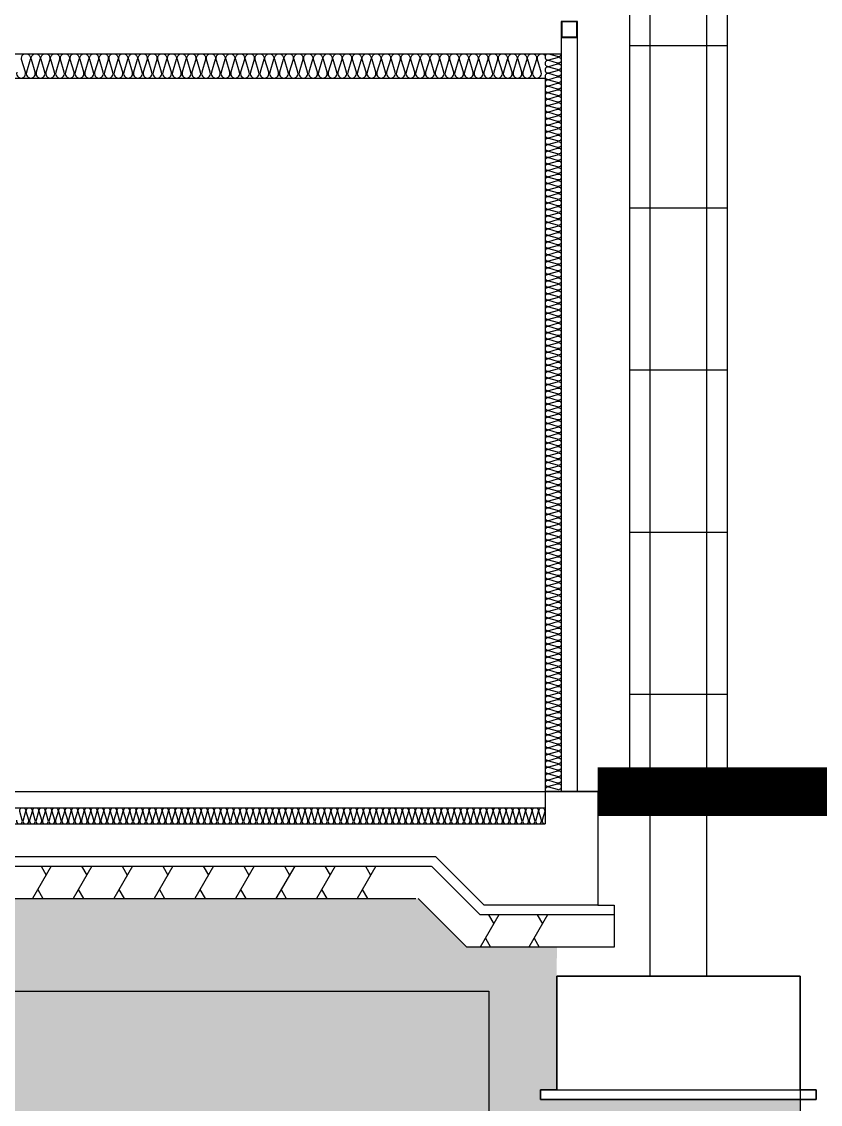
# Model space of a CAD drawing. Header units: millimetres. Extents: x 922366 to 1647943, y -534868 to 518781.
# Drawn here: x 1171590 to 1176513, y 429413 to 436090 of the extents above; entities that cross this region are included whole.
import ezdxf
from ezdxf.xclip import XClip

# ---------------------------------------------------------------- set-up
doc = ezdxf.new("R2010")
doc.units = ezdxf.units.MM
doc.header["$XCLIPFRAME"] = 0
doc.layers.get('Defpoints').update_dxf_attribs({"color": 137})
for name, color, linetype in [('XR-SECTION$0$0-S-col', 4, 'Continuous'), ('XR-SECTION$0$A-SECT-BCONC', 7, 'Continuous'), ('XR-SECTION$0$A_EL_04', 4, 'Continuous'), ('XR-SECTION$0$A_GE_HAT_253', 253, 'Continuous'), ('XR-SECTION$0$COL', 2, 'Continuous'), ('XR-SECTION$0$CON', 2, 'Continuous'), ('XR-SECTION$0$ELE-5', 5, 'Continuous'), ('XR-SECTION$0$ELE-6', 6, 'Continuous'), ('XR-SECTION$0$ELE-7', 7, 'Continuous'), ('XR-SECTION$0$ELE-8', 8, 'Continuous'), ('XR-SECTION$0$Insul', 252, 'Continuous'), ('XR-SECTION$0$S-253', 253, 'Continuous')]:
    doc.layers.add(name, color=color, linetype=linetype)

# ---------------------------------------------------------------- blocks, each defined once
blk = doc.blocks.new('XR-SECTION$0$22동-1')
at = {"layer": 'XR-SECTION$0$COL', "color": 252}
for p, q in [((-200, 0), (-525, 0)), ((-525, 0), (-525, -200)), ((-200, 0), (-200, -400)), ((-7925, -200), (-525, -200)), ((-7250, -400), (-1200, -400)), ((-1200, -400), (-900, -700)), ((-200, -400), (-200, -700)), ((-200, -700), (-900, -700))]:
    blk.add_line(p, q, dxfattribs=at)
at = {"layer": 'XR-SECTION$0$ELE-5', "color": 252}
for p, q in [((-7925, 0), (-525, 0)), ((-7225.1, -460), (-1228.1, -460)), ((-3568.5, -460), (-3684, -660)), ((-3632, -460), (-3600.2, -515)), ((-3318.5, -460), (-3434, -660)), ((-3382, -460), (-3350.2, -515)), ((-3068.5, -460), (-3184, -660)), ((-3132, -460), (-3100.2, -515)), ((-2818.5, -460), (-2934, -660)), ((-2882, -460), (-2850.2, -515)), ((-2568.5, -460), (-2684, -660)), ((-2632, -460), (-2600.2, -515)), ((-2318.5, -460), (-2434, -660)), ((-2382, -460), (-2350.2, -515)), ((-2068.5, -460), (-2184, -660)), ((-2132, -460), (-2100.2, -515)), ((-1818.5, -460), (-1934, -660)), ((-1882, -460), (-1850.2, -515)), ((-1568.5, -460), (-1684, -660)), ((-1632, -460), (-1600.2, -515)), ((-1224.9, -460), (-924.9, -760)), ((-7142.3, -660), (-1321.8, -660)), ((-3652.2, -605), (-3620.4, -660)), ((-3402.2, -605), (-3370.4, -660)), ((-3152.2, -605), (-3120.4, -660)), ((-2902.2, -605), (-2870.4, -660)), ((-2652.2, -605), (-2620.4, -660)), ((-2402.2, -605), (-2370.4, -660)), ((-2152.2, -605), (-2120.4, -660)), ((-1902.2, -605), (-1870.4, -660)), ((-1652.2, -605), (-1620.4, -660)), ((-1307.7, -660), (-1007.7, -960)), ((-200, -700), (-100, -700)), ((-100, -700), (-100, -960)), ((-100, -760), (-924.9, -760)), ((-809.3, -760), (-924.8, -960)), ((-872.8, -760), (-841.1, -815)), ((-509.3, -760), (-624.8, -960)), ((-572.8, -760), (-541.1, -815)), ((-893, -905), (-861.3, -960)), ((-593, -905), (-561.3, -960)), ((-100, -960), (-1007.7, -960))]:
    blk.add_line(p, q, dxfattribs=at)
at = {"layer": 'XR-SECTION$0$ELE-5', "color": 252, "flags": 128}
blk.add_lwpolyline([(-421, 4654), (-329, 4654), (-329, 4746), (-421, 4746)], close=True, dxfattribs=at)
at = {"layer": 'XR-SECTION$0$ELE-6', "color": 252}
for p, q in [((-425, 4650), (-425, 0)), ((-325, 0), (-325, 4650)), ((-8025, 4550), (-425, 4550)), ((-7925, 4400), (-525, 4400)), ((-525, 4400), (-525, 0)), ((-7925, -100), (-525, -100))]:
    blk.add_line(p, q, dxfattribs=at)
at = {"layer": 'XR-SECTION$0$ELE-6', "color": 252, "flags": 128}
blk.add_lwpolyline([(-425, 4650), (-325, 4650), (-325, 4750), (-425, 4750)], close=True, dxfattribs=at)
at = {"layer": 'XR-SECTION$0$Insul', "color": 252}
for points in [[(-3781.6, 4435.6, 1.337394), (-3728.4, 4435.6), (-3751.6, 4514.4, -1.337394), (-3698.4, 4514.4), (-3721.6, 4435.6, 1.337394), (-3668.4, 4435.6), (-3691.6, 4514.4, -1.337394), (-3638.4, 4514.4), (-3661.6, 4435.6, 1.337394), (-3608.4, 4435.6), (-3631.6, 4514.4, -1.337394), (-3578.4, 4514.4), (-3601.6, 4435.6, 1.337394), (-3548.4, 4435.6), (-3571.6, 4514.4, -1.337394), (-3518.4, 4514.4), (-3541.6, 4435.6, 1.337394), (-3488.4, 4435.6), (-3511.6, 4514.4, -1.337394), (-3458.4, 4514.4), (-3481.6, 4435.6, 1.337394), (-3428.4, 4435.6), (-3451.6, 4514.4, -1.337394), (-3398.4, 4514.4), (-3421.6, 4435.6, 1.337394), (-3368.4, 4435.6), (-3391.6, 4514.4, -1.337394), (-3338.4, 4514.4), (-3361.6, 4435.6, 1.337394), (-3308.4, 4435.6), (-3331.6, 4514.4, -1.337394), (-3278.4, 4514.4), (-3301.6, 4435.6, 1.337394), (-3248.4, 4435.6), (-3271.6, 4514.4, -1.337394), (-3218.4, 4514.4), (-3241.6, 4435.6, 1.337394), (-3188.4, 4435.6), (-3211.6, 4514.4, -1.337394), (-3158.4, 4514.4), (-3181.6, 4435.6, 1.337394), (-3128.4, 4435.6), (-3151.6, 4514.4, -1.337394), (-3098.4, 4514.4), (-3121.6, 4435.6, 1.337394), (-3068.4, 4435.6), (-3091.6, 4514.4, -1.337394), (-3038.4, 4514.4), (-3061.6, 4435.6, 1.337394), (-3008.4, 4435.6), (-3031.6, 4514.4, -1.337394), (-2978.4, 4514.4), (-3001.6, 4435.6, 1.337394), (-2948.4, 4435.6), (-2971.6, 4514.4, -1.337394), (-2918.4, 4514.4), (-2941.6, 4435.6, 1.337394), (-2888.4, 4435.6), (-2911.6, 4514.4, -1.337394), (-2858.4, 4514.4), (-2881.6, 4435.6, 1.337394), (-2828.4, 4435.6), (-2851.6, 4514.4, -1.337394), (-2798.4, 4514.4), (-2821.6, 4435.6, 1.337394), (-2768.4, 4435.6), (-2791.6, 4514.4, -1.337394), (-2738.4, 4514.4), (-2761.6, 4435.6, 1.337394), (-2708.4, 4435.6), (-2731.6, 4514.4, -1.337394), (-2678.4, 4514.4), (-2701.6, 4435.6, 1.337394), (-2648.4, 4435.6), (-2671.6, 4514.4, -1.337394), (-2618.4, 4514.4), (-2641.6, 4435.6, 1.337394), (-2588.4, 4435.6), (-2611.6, 4514.4, -1.337394), (-2558.4, 4514.4), (-2581.6, 4435.6, 1.337394), (-2528.4, 4435.6), (-2551.6, 4514.4, -1.337394), (-2498.4, 4514.4), (-2521.6, 4435.6, 1.337394), (-2468.4, 4435.6), (-2491.6, 4514.4, -1.337394), (-2438.4, 4514.4), (-2461.6, 4435.6, 1.337394), (-2408.4, 4435.6), (-2431.6, 4514.4, -1.337394), (-2378.4, 4514.4), (-2401.6, 4435.6, 1.337394), (-2348.4, 4435.6), (-2371.6, 4514.4, -1.337394), (-2318.4, 4514.4), (-2341.6, 4435.6, 1.337394), (-2288.4, 4435.6), (-2311.6, 4514.4, -1.337394), (-2258.4, 4514.4), (-2281.6, 4435.6, 1.337394), (-2228.4, 4435.6), (-2251.6, 4514.4, -1.337394), (-2198.4, 4514.4), (-2221.6, 4435.6, 1.337394), (-2168.4, 4435.6), (-2191.6, 4514.4, -1.337394), (-2138.4, 4514.4), (-2161.6, 4435.6, 1.337394), (-2108.4, 4435.6), (-2131.6, 4514.4, -1.337394), (-2078.4, 4514.4), (-2101.6, 4435.6, 1.337394), (-2048.4, 4435.6), (-2071.6, 4514.4, -1.337394), (-2018.4, 4514.4), (-2041.6, 4435.6, 1.337394), (-1988.4, 4435.6), (-2011.6, 4514.4, -1.337394), (-1958.4, 4514.4), (-1981.6, 4435.6, 1.337394), (-1928.4, 4435.6), (-1951.6, 4514.4, -1.337394), (-1898.4, 4514.4), (-1921.6, 4435.6, 1.337394), (-1868.4, 4435.6), (-1891.6, 4514.4, -1.337394), (-1838.4, 4514.4), (-1861.6, 4435.6, 1.337394), (-1808.4, 4435.6), (-1831.6, 4514.4, -1.337394), (-1778.4, 4514.4), (-1801.6, 4435.6, 1.337394), (-1748.4, 4435.6), (-1771.6, 4514.4, -1.337394), (-1718.4, 4514.4), (-1741.6, 4435.6, 1.337394), (-1688.4, 4435.6), (-1711.6, 4514.4, -1.337394), (-1658.4, 4514.4), (-1681.6, 4435.6, 1.337394), (-1628.4, 4435.6), (-1651.6, 4514.4, -1.337394), (-1598.4, 4514.4), (-1621.6, 4435.6, 1.337394), (-1568.4, 4435.6), (-1591.6, 4514.4, -1.337394), (-1538.4, 4514.4), (-1561.6, 4435.6, 1.337394), (-1508.4, 4435.6), (-1531.6, 4514.4, -1.337394), (-1478.4, 4514.4), (-1501.6, 4435.6, 1.337394), (-1448.4, 4435.6), (-1471.6, 4514.4, -1.337394), (-1418.4, 4514.4), (-1441.6, 4435.6, 1.337394), (-1388.4, 4435.6), (-1411.6, 4514.4, -1.337394), (-1358.4, 4514.4), (-1381.6, 4435.6, 1.337394), (-1328.4, 4435.6), (-1351.6, 4514.4, -1.337394), (-1298.4, 4514.4), (-1321.6, 4435.6, 1.337394), (-1268.4, 4435.6), (-1291.6, 4514.4, -1.337394), (-1238.4, 4514.4), (-1261.6, 4435.6, 1.337394), (-1208.4, 4435.6), (-1231.6, 4514.4, -1.337394), (-1178.4, 4514.4), (-1201.6, 4435.6, 1.337394), (-1148.4, 4435.6), (-1171.6, 4514.4, -1.337394), (-1118.4, 4514.4), (-1141.6, 4435.6, 1.337394), (-1088.4, 4435.6), (-1111.6, 4514.4, -1.337394), (-1058.4, 4514.4), (-1081.6, 4435.6, 1.337394), (-1028.4, 4435.6), (-1051.6, 4514.4, -1.337394), (-998.4, 4514.4), (-1021.6, 4435.6, 1.337394), (-968.4, 4435.6), (-991.6, 4514.4, -1.337394), (-938.4, 4514.4), (-961.6, 4435.6, 1.337394), (-908.4, 4435.6), (-931.6, 4514.4, -1.337394), (-878.4, 4514.4), (-901.6, 4435.6, 1.337394), (-848.4, 4435.6), (-871.6, 4514.4, -1.337394), (-818.4, 4514.4), (-841.6, 4435.6, 1.337394), (-788.4, 4435.6), (-811.6, 4514.4, -1.337394), (-758.4, 4514.4), (-781.6, 4435.6, 1.337394), (-728.4, 4435.6), (-751.6, 4514.4, -1.337394), (-698.4, 4514.4), (-721.6, 4435.6, 1.337394), (-668.4, 4435.6), (-691.6, 4514.4, -1.337394), (-638.4, 4514.4), (-661.6, 4435.6, 1.337394), (-608.4, 4435.6), (-631.6, 4514.4, -1.337394), (-578.4, 4514.4), (-601.6, 4435.6, 1.337394), (-548.4, 4435.6), (-571.6, 4514.4, -0.785097), (-525, 4541.5, -0.785097)], [(-425, 4550, -0.500912), (-448.7, 4532.3), (-501.3, 4547.7, 1.337394), (-501.3, 4512.3), (-448.7, 4527.7, -1.337394), (-448.7, 4492.3), (-501.3, 4507.7, 1.337394), (-501.3, 4472.3), (-448.7, 4487.7, -1.337394), (-448.7, 4452.3), (-501.3, 4467.7, 1.337394), (-501.3, 4432.3), (-448.7, 4447.7, -1.337394), (-448.7, 4412.3), (-501.3, 4427.7, 1.337394), (-501.3, 4392.3), (-448.7, 4407.7, -1.337394), (-448.7, 4372.3), (-501.3, 4387.7, 1.337394), (-501.3, 4352.3), (-448.7, 4367.7, -1.337394), (-448.7, 4332.3), (-501.3, 4347.7, 1.337394), (-501.3, 4312.3), (-448.7, 4327.7, -1.337394), (-448.7, 4292.3), (-501.3, 4307.7, 1.337394), (-501.3, 4272.3), (-448.7, 4287.7, -1.337394), (-448.7, 4252.3), (-501.3, 4267.7, 1.337394), (-501.3, 4232.3), (-448.7, 4247.7, -1.337394), (-448.7, 4212.3), (-501.3, 4227.7, 1.337394), (-501.3, 4192.3), (-448.7, 4207.7, -1.337394), (-448.7, 4172.3), (-501.3, 4187.7, 1.337394), (-501.3, 4152.3), (-448.7, 4167.7, -1.337394), (-448.7, 4132.3), (-501.3, 4147.7, 1.337394), (-501.3, 4112.3), (-448.7, 4127.7, -1.337394), (-448.7, 4092.3), (-501.3, 4107.7, 1.337394), (-501.3, 4072.3), (-448.7, 4087.7, -1.337394), (-448.7, 4052.3), (-501.3, 4067.7, 1.337394), (-501.3, 4032.3), (-448.7, 4047.7, -1.337394), (-448.7, 4012.3), (-501.3, 4027.7, 1.337394), (-501.3, 3992.3), (-448.7, 4007.7, -1.337394), (-448.7, 3972.3), (-501.3, 3987.7, 1.337394), (-501.3, 3952.3), (-448.7, 3967.7, -1.337394), (-448.7, 3932.3), (-501.3, 3947.7, 1.337394), (-501.3, 3912.3), (-448.7, 3927.7, -1.337394), (-448.7, 3892.3), (-501.3, 3907.7, 1.337394), (-501.3, 3872.3), (-448.7, 3887.7, -1.337394), (-448.7, 3852.3), (-501.3, 3867.7, 1.337394), (-501.3, 3832.3), (-448.7, 3847.7, -1.337394), (-448.7, 3812.3), (-501.3, 3827.7, 1.337394), (-501.3, 3792.3), (-448.7, 3807.7, -1.337394), (-448.7, 3772.3), (-501.3, 3787.7, 1.337394), (-501.3, 3752.3), (-448.7, 3767.7, -1.337394), (-448.7, 3732.3), (-501.3, 3747.7, 1.337394), (-501.3, 3712.3), (-448.7, 3727.7, -1.337394), (-448.7, 3692.3), (-501.3, 3707.7, 1.337394), (-501.3, 3672.3), (-448.7, 3687.7, -1.337394), (-448.7, 3652.3), (-501.3, 3667.7, 1.337394), (-501.3, 3632.3), (-448.7, 3647.7, -1.337394), (-448.7, 3612.3), (-501.3, 3627.7, 1.337394), (-501.3, 3592.3), (-448.7, 3607.7, -1.337394), (-448.7, 3572.3), (-501.3, 3587.7, 1.337394), (-501.3, 3552.3), (-448.7, 3567.7, -1.337394), (-448.7, 3532.3), (-501.3, 3547.7, 1.337394), (-501.3, 3512.3), (-448.7, 3527.7, -1.337394), (-448.7, 3492.3), (-501.3, 3507.7, 1.337394), (-501.3, 3472.3), (-448.7, 3487.7, -1.337394), (-448.7, 3452.3), (-501.3, 3467.7, 1.337394), (-501.3, 3432.3), (-448.7, 3447.7, -1.337394), (-448.7, 3412.3), (-501.3, 3427.7, 1.337394), (-501.3, 3392.3), (-448.7, 3407.7, -1.337394), (-448.7, 3372.3), (-501.3, 3387.7, 1.337394), (-501.3, 3352.3), (-448.7, 3367.7, -1.337394), (-448.7, 3332.3), (-501.3, 3347.7, 1.337394), (-501.3, 3312.3), (-448.7, 3327.7, -1.337394), (-448.7, 3292.3), (-501.3, 3307.7, 1.337394), (-501.3, 3272.3), (-448.7, 3287.7, -1.337394), (-448.7, 3252.3), (-501.3, 3267.7, 1.337394), (-501.3, 3232.3), (-448.7, 3247.7, -1.337394), (-448.7, 3212.3), (-501.3, 3227.7, 1.337394), (-501.3, 3192.3), (-448.7, 3207.7, -1.337394), (-448.7, 3172.3), (-501.3, 3187.7, 1.337394), (-501.3, 3152.3), (-448.7, 3167.7, -1.337394), (-448.7, 3132.3), (-501.3, 3147.7, 1.337394), (-501.3, 3112.3), (-448.7, 3127.7, -1.337394), (-448.7, 3092.3), (-501.3, 3107.7, 1.337394), (-501.3, 3072.3), (-448.7, 3087.7, -1.337394), (-448.7, 3052.3), (-501.3, 3067.7, 1.337394), (-501.3, 3032.3), (-448.7, 3047.7, -1.337394), (-448.7, 3012.3), (-501.3, 3027.7, 1.337394), (-501.3, 2992.3), (-448.7, 3007.7, -1.337394), (-448.7, 2972.3), (-501.3, 2987.7, 1.337394), (-501.3, 2952.3), (-448.7, 2967.7, -1.337394), (-448.7, 2932.3), (-501.3, 2947.7, 1.337394), (-501.3, 2912.3), (-448.7, 2927.7, -1.337394), (-448.7, 2892.3), (-501.3, 2907.7, 1.337394), (-501.3, 2872.3), (-448.7, 2887.7, -1.337394), (-448.7, 2852.3), (-501.3, 2867.7, 1.337394), (-501.3, 2832.3), (-448.7, 2847.7, -1.337394), (-448.7, 2812.3), (-501.3, 2827.7, 1.337394), (-501.3, 2792.3), (-448.7, 2807.7, -1.337394), (-448.7, 2772.3), (-501.3, 2787.7, 1.337394), (-501.3, 2752.3), (-448.7, 2767.7, -1.337394), (-448.7, 2732.3), (-501.3, 2747.7, 1.337394), (-501.3, 2712.3), (-448.7, 2727.7, -1.337394), (-448.7, 2692.3), (-501.3, 2707.7, 1.337394), (-501.3, 2672.3), (-448.7, 2687.7, -1.337394), (-448.7, 2652.3), (-501.3, 2667.7, 1.337394), (-501.3, 2632.3), (-448.7, 2647.7, -1.337394), (-448.7, 2612.3), (-501.3, 2627.7, 1.337394), (-501.3, 2592.3), (-448.7, 2607.7, -1.337394), (-448.7, 2572.3), (-501.3, 2587.7, 1.337394), (-501.3, 2552.3), (-448.7, 2567.7, -1.337394), (-448.7, 2532.3), (-501.3, 2547.7, 1.337394), (-501.3, 2512.3), (-448.7, 2527.7, -1.337394), (-448.7, 2492.3), (-501.3, 2507.7, 1.337394), (-501.3, 2472.3), (-448.7, 2487.7, -1.337394), (-448.7, 2452.3), (-501.3, 2467.7, 1.337394), (-501.3, 2432.3), (-448.7, 2447.7, -1.337394), (-448.7, 2412.3), (-501.3, 2427.7, 1.337394), (-501.3, 2392.3), (-448.7, 2407.7, -1.337394), (-448.7, 2372.3), (-501.3, 2387.7, 1.337394), (-501.3, 2352.3), (-448.7, 2367.7, -1.337394), (-448.7, 2332.3), (-501.3, 2347.7, 1.337394), (-501.3, 2312.3), (-448.7, 2327.7, -1.337394), (-448.7, 2292.3), (-501.3, 2307.7, 1.337394), (-501.3, 2272.3), (-448.7, 2287.7, -1.337394), (-448.7, 2252.3), (-501.3, 2267.7, 1.337394), (-501.3, 2232.3), (-448.7, 2247.7, -1.337394), (-448.7, 2212.3), (-501.3, 2227.7, 1.337394), (-501.3, 2192.3), (-448.7, 2207.7, -1.337394), (-448.7, 2172.3), (-501.3, 2187.7, 1.337394), (-501.3, 2152.3), (-448.7, 2167.7, -1.337394), (-448.7, 2132.3), (-501.3, 2147.7, 1.337394), (-501.3, 2112.3), (-448.7, 2127.7, -1.337394), (-448.7, 2092.3), (-501.3, 2107.7, 1.337394), (-501.3, 2072.3), (-448.7, 2087.7, -1.337394), (-448.7, 2052.3), (-501.3, 2067.7, 1.337394), (-501.3, 2032.3), (-448.7, 2047.7, -1.337394), (-448.7, 2012.3), (-501.3, 2027.7, 1.337394), (-501.3, 1992.3), (-448.7, 2007.7, -1.337394), (-448.7, 1972.3), (-501.3, 1987.7, 1.337394), (-501.3, 1952.3), (-448.7, 1967.7, -1.337394), (-448.7, 1932.3), (-501.3, 1947.7, 1.337394), (-501.3, 1912.3), (-448.7, 1927.7, -1.337394), (-448.7, 1892.3), (-501.3, 1907.7, 1.337394), (-501.3, 1872.3), (-448.7, 1887.7, -1.337394), (-448.7, 1852.3), (-501.3, 1867.7, 1.337394), (-501.3, 1832.3), (-448.7, 1847.7, -1.337394), (-448.7, 1812.3), (-501.3, 1827.7, 1.337394), (-501.3, 1792.3), (-448.7, 1807.7, -1.337394), (-448.7, 1772.3), (-501.3, 1787.7, 1.337394), (-501.3, 1752.3), (-448.7, 1767.7, -1.337394), (-448.7, 1732.3), (-501.3, 1747.7, 1.337394), (-501.3, 1712.3), (-448.7, 1727.7, -1.337394), (-448.7, 1692.3), (-501.3, 1707.7, 1.337394), (-501.3, 1672.3), (-448.7, 1687.7, -1.337394), (-448.7, 1652.3), (-501.3, 1667.7, 1.337394), (-501.3, 1632.3), (-448.7, 1647.7, -1.337394), (-448.7, 1612.3), (-501.3, 1627.7, 1.337394), (-501.3, 1592.3), (-448.7, 1607.7, -1.337394), (-448.7, 1572.3), (-501.3, 1587.7, 1.337394), (-501.3, 1552.3), (-448.7, 1567.7, -1.337394), (-448.7, 1532.3), (-501.3, 1547.7, 1.337394), (-501.3, 1512.3), (-448.7, 1527.7, -1.337394), (-448.7, 1492.3), (-501.3, 1507.7, 1.337394), (-501.3, 1472.3), (-448.7, 1487.7, -1.337394), (-448.7, 1452.3), (-501.3, 1467.7, 1.337394), (-501.3, 1432.3), (-448.7, 1447.7, -1.337394), (-448.7, 1412.3), (-501.3, 1427.7, 1.337394), (-501.3, 1392.3), (-448.7, 1407.7, -1.337394), (-448.7, 1372.3), (-501.3, 1387.7, 1.337394), (-501.3, 1352.3), (-448.7, 1367.7, -1.337394), (-448.7, 1332.3), (-501.3, 1347.7, 1.337394), (-501.3, 1312.3), (-448.7, 1327.7, -1.337394), (-448.7, 1292.3), (-501.3, 1307.7, 1.337394), (-501.3, 1272.3), (-448.7, 1287.7, -1.337394), (-448.7, 1252.3), (-501.3, 1267.7, 1.337394), (-501.3, 1232.3), (-448.7, 1247.7, -1.337394), (-448.7, 1212.3), (-501.3, 1227.7, 1.337394), (-501.3, 1192.3), (-448.7, 1207.7, -1.337394), (-448.7, 1172.3), (-501.3, 1187.7, 1.337394), (-501.3, 1152.3), (-448.7, 1167.7, -1.337394), (-448.7, 1132.3), (-501.3, 1147.7, 1.337394), (-501.3, 1112.3), (-448.7, 1127.7, -1.337394), (-448.7, 1092.3), (-501.3, 1107.7, 1.337394), (-501.3, 1072.3), (-448.7, 1087.7, -1.337394), (-448.7, 1052.3), (-501.3, 1067.7, 1.337394), (-501.3, 1032.3), (-448.7, 1047.7, -1.337394), (-448.7, 1012.3), (-501.3, 1027.7, 1.337394), (-501.3, 992.3), (-448.7, 1007.7, -1.337394), (-448.7, 972.3), (-501.3, 987.7, 1.337394), (-501.3, 952.3), (-448.7, 967.7, -1.337394), (-448.7, 932.3), (-501.3, 947.7, 1.337394), (-501.3, 912.3), (-448.7, 927.7, -1.337394), (-448.7, 892.3), (-501.3, 907.7, 1.337394), (-501.3, 872.3), (-448.7, 887.7, -1.337394), (-448.7, 852.3), (-501.3, 867.7, 1.337394), (-501.3, 832.3), (-448.7, 847.7, -1.337394), (-448.7, 812.3), (-501.3, 827.7, 1.337394), (-501.3, 792.3), (-448.7, 807.7, -1.337394), (-448.7, 772.3), (-501.3, 787.7, 1.337394), (-501.3, 752.3), (-448.7, 767.7, -1.337394), (-448.7, 732.3), (-501.3, 747.7, 1.337394), (-501.3, 712.3), (-448.7, 727.7, -1.337394), (-448.7, 692.3), (-501.3, 707.7, 1.337394), (-501.3, 672.3), (-448.7, 687.7, -1.337394), (-448.7, 652.3), (-501.3, 667.7, 1.337394), (-501.3, 632.3), (-448.7, 647.7, -1.337394), (-448.7, 612.3), (-501.3, 627.7, 1.337394), (-501.3, 592.3), (-448.7, 607.7, -1.337394), (-448.7, 572.3), (-501.3, 587.7, 1.337394), (-501.3, 552.3), (-448.7, 567.7, -1.337394), (-448.7, 532.3), (-501.3, 547.7, 1.337394), (-501.3, 512.3), (-448.7, 527.7, -1.337394), (-448.7, 492.3), (-501.3, 507.7, 1.337394), (-501.3, 472.3), (-448.7, 487.7, -1.337394), (-448.7, 452.3), (-501.3, 467.7, 1.337394), (-501.3, 432.3), (-448.7, 447.7, -1.337394), (-448.7, 412.3), (-501.3, 427.7, 1.337394), (-501.3, 392.3), (-448.7, 407.7, -1.337394), (-448.7, 372.3), (-501.3, 387.7, 1.337394), (-501.3, 352.3), (-448.7, 367.7, -1.337394), (-448.7, 332.3), (-501.3, 347.7, 1.337394), (-501.3, 312.3), (-448.7, 327.7, -1.337394), (-448.7, 292.3), (-501.3, 307.7, 1.337394), (-501.3, 272.3), (-448.7, 287.7, -1.337394), (-448.7, 252.3), (-501.3, 267.7, 1.337394), (-501.3, 232.3), (-448.7, 247.7, -1.337394), (-448.7, 212.3), (-501.3, 227.7, 1.337394), (-501.3, 192.3), (-448.7, 207.7, -1.337394), (-448.7, 172.3), (-501.3, 187.7, 1.337394), (-501.3, 152.3), (-448.7, 167.7, -1.337394), (-448.7, 132.3), (-501.3, 147.7, 1.337394), (-501.3, 112.3), (-448.7, 127.7, -1.337394), (-448.7, 92.3), (-501.3, 107.7, 1.337394), (-501.3, 72.3), (-448.7, 87.7, -1.337394), (-448.7, 52.3), (-501.3, 67.7, 1.337394), (-501.3, 32.3), (-448.7, 47.7, -1.337394), (-448.7, 12.3), (-501.3, 27.7, 0.694681), (-522.1, 0, 0.694681)], [(-3782.7, -176.3, 1.337394), (-3747.3, -176.3), (-3762.7, -123.7, -1.337394), (-3727.3, -123.7), (-3742.7, -176.3, 1.337394), (-3707.3, -176.3), (-3722.7, -123.7, -1.337394), (-3687.3, -123.7), (-3702.7, -176.3, 1.337394), (-3667.3, -176.3), (-3682.7, -123.7, -1.337394), (-3647.3, -123.7), (-3662.7, -176.3, 1.337394), (-3627.3, -176.3), (-3642.7, -123.7, -1.337394), (-3607.3, -123.7), (-3622.7, -176.3, 1.337394), (-3587.3, -176.3), (-3602.7, -123.7, -1.337394), (-3567.3, -123.7), (-3582.7, -176.3, 1.337394), (-3547.3, -176.3), (-3562.7, -123.7, -1.337394), (-3527.3, -123.7), (-3542.7, -176.3, 1.337394), (-3507.3, -176.3), (-3522.7, -123.7, -1.337394), (-3487.3, -123.7), (-3502.7, -176.3, 1.337394), (-3467.3, -176.3), (-3482.7, -123.7, -1.337394), (-3447.3, -123.7), (-3462.7, -176.3, 1.337394), (-3427.3, -176.3), (-3442.7, -123.7, -1.337394), (-3407.3, -123.7), (-3422.7, -176.3, 1.337394), (-3387.3, -176.3), (-3402.7, -123.7, -1.337394), (-3367.3, -123.7), (-3382.7, -176.3, 1.337394), (-3347.3, -176.3), (-3362.7, -123.7, -1.337394), (-3327.3, -123.7), (-3342.7, -176.3, 1.337394), (-3307.3, -176.3), (-3322.7, -123.7, -1.337394), (-3287.3, -123.7), (-3302.7, -176.3, 1.337394), (-3267.3, -176.3), (-3282.7, -123.7, -1.337394), (-3247.3, -123.7), (-3262.7, -176.3, 1.337394), (-3227.3, -176.3), (-3242.7, -123.7, -1.337394), (-3207.3, -123.7), (-3222.7, -176.3, 1.337394), (-3187.3, -176.3), (-3202.7, -123.7, -1.337394), (-3167.3, -123.7), (-3182.7, -176.3, 1.337394), (-3147.3, -176.3), (-3162.7, -123.7, -1.337394), (-3127.3, -123.7), (-3142.7, -176.3, 1.337394), (-3107.3, -176.3), (-3122.7, -123.7, -1.337394), (-3087.3, -123.7), (-3102.7, -176.3, 1.337394), (-3067.3, -176.3), (-3082.7, -123.7, -1.337394), (-3047.3, -123.7), (-3062.7, -176.3, 1.337394), (-3027.3, -176.3), (-3042.7, -123.7, -1.337394), (-3007.3, -123.7), (-3022.7, -176.3, 1.337394), (-2987.3, -176.3), (-3002.7, -123.7, -1.337394), (-2967.3, -123.7), (-2982.7, -176.3, 1.337394), (-2947.3, -176.3), (-2962.7, -123.7, -1.337394), (-2927.3, -123.7), (-2942.7, -176.3, 1.337394), (-2907.3, -176.3), (-2922.7, -123.7, -1.337394), (-2887.3, -123.7), (-2902.7, -176.3, 1.337394), (-2867.3, -176.3), (-2882.7, -123.7, -1.337394), (-2847.3, -123.7), (-2862.7, -176.3, 1.337394), (-2827.3, -176.3), (-2842.7, -123.7, -1.337394), (-2807.3, -123.7), (-2822.7, -176.3, 1.337394), (-2787.3, -176.3), (-2802.7, -123.7, -1.337394), (-2767.3, -123.7), (-2782.7, -176.3, 1.337394), (-2747.3, -176.3), (-2762.7, -123.7, -1.337394), (-2727.3, -123.7), (-2742.7, -176.3, 1.337394), (-2707.3, -176.3), (-2722.7, -123.7, -1.337394), (-2687.3, -123.7), (-2702.7, -176.3, 1.337394), (-2667.3, -176.3), (-2682.7, -123.7, -1.337394), (-2647.3, -123.7), (-2662.7, -176.3, 1.337394), (-2627.3, -176.3), (-2642.7, -123.7, -1.337394), (-2607.3, -123.7), (-2622.7, -176.3, 1.337394), (-2587.3, -176.3), (-2602.7, -123.7, -1.337394), (-2567.3, -123.7), (-2582.7, -176.3, 1.337394), (-2547.3, -176.3), (-2562.7, -123.7, -1.337394), (-2527.3, -123.7), (-2542.7, -176.3, 1.337394), (-2507.3, -176.3), (-2522.7, -123.7, -1.337394), (-2487.3, -123.7), (-2502.7, -176.3, 1.337394), (-2467.3, -176.3), (-2482.7, -123.7, -1.337394), (-2447.3, -123.7), (-2462.7, -176.3, 1.337394), (-2427.3, -176.3), (-2442.7, -123.7, -1.337394), (-2407.3, -123.7), (-2422.7, -176.3, 1.337394), (-2387.3, -176.3), (-2402.7, -123.7, -1.337394), (-2367.3, -123.7), (-2382.7, -176.3, 1.337394), (-2347.3, -176.3), (-2362.7, -123.7, -1.337394), (-2327.3, -123.7), (-2342.7, -176.3, 1.337394), (-2307.3, -176.3), (-2322.7, -123.7, -1.337394), (-2287.3, -123.7), (-2302.7, -176.3, 1.337394), (-2267.3, -176.3), (-2282.7, -123.7, -1.337394), (-2247.3, -123.7), (-2262.7, -176.3, 1.337394), (-2227.3, -176.3), (-2242.7, -123.7, -1.337394), (-2207.3, -123.7), (-2222.7, -176.3, 1.337394), (-2187.3, -176.3), (-2202.7, -123.7, -1.337394), (-2167.3, -123.7), (-2182.7, -176.3, 1.337394), (-2147.3, -176.3), (-2162.7, -123.7, -1.337394), (-2127.3, -123.7), (-2142.7, -176.3, 1.337394), (-2107.3, -176.3), (-2122.7, -123.7, -1.337394), (-2087.3, -123.7), (-2102.7, -176.3, 1.337394), (-2067.3, -176.3), (-2082.7, -123.7, -1.337394), (-2047.3, -123.7), (-2062.7, -176.3, 1.337394), (-2027.3, -176.3), (-2042.7, -123.7, -1.337394), (-2007.3, -123.7), (-2022.7, -176.3, 1.337394), (-1987.3, -176.3), (-2002.7, -123.7, -1.337394), (-1967.3, -123.7), (-1982.7, -176.3, 1.337394), (-1947.3, -176.3), (-1962.7, -123.7, -1.337394), (-1927.3, -123.7), (-1942.7, -176.3, 1.337394), (-1907.3, -176.3), (-1922.7, -123.7, -1.337394), (-1887.3, -123.7), (-1902.7, -176.3, 1.337394), (-1867.3, -176.3), (-1882.7, -123.7, -1.337394), (-1847.3, -123.7), (-1862.7, -176.3, 1.337394), (-1827.3, -176.3), (-1842.7, -123.7, -1.337394), (-1807.3, -123.7), (-1822.7, -176.3, 1.337394), (-1787.3, -176.3), (-1802.7, -123.7, -1.337394), (-1767.3, -123.7), (-1782.7, -176.3, 1.337394), (-1747.3, -176.3), (-1762.7, -123.7, -1.337394), (-1727.3, -123.7), (-1742.7, -176.3, 1.337394), (-1707.3, -176.3), (-1722.7, -123.7, -1.337394), (-1687.3, -123.7), (-1702.7, -176.3, 1.337394), (-1667.3, -176.3), (-1682.7, -123.7, -1.337394), (-1647.3, -123.7), (-1662.7, -176.3, 1.337394), (-1627.3, -176.3), (-1642.7, -123.7, -1.337394), (-1607.3, -123.7), (-1622.7, -176.3, 1.337394), (-1587.3, -176.3), (-1602.7, -123.7, -1.337394), (-1567.3, -123.7), (-1582.7, -176.3, 1.337394), (-1547.3, -176.3), (-1562.7, -123.7, -1.337394), (-1527.3, -123.7), (-1542.7, -176.3, 1.337394), (-1507.3, -176.3), (-1522.7, -123.7, -1.337394), (-1487.3, -123.7), (-1502.7, -176.3, 1.337394), (-1467.3, -176.3), (-1482.7, -123.7, -1.337394), (-1447.3, -123.7), (-1462.7, -176.3, 1.337394), (-1427.3, -176.3), (-1442.7, -123.7, -1.337394), (-1407.3, -123.7), (-1422.7, -176.3, 1.337394), (-1387.3, -176.3), (-1402.7, -123.7, -1.337394), (-1367.3, -123.7), (-1382.7, -176.3, 1.337394), (-1347.3, -176.3), (-1362.7, -123.7, -1.337394), (-1327.3, -123.7), (-1342.7, -176.3, 1.337394), (-1307.3, -176.3), (-1322.7, -123.7, -1.337394), (-1287.3, -123.7), (-1302.7, -176.3, 1.337394), (-1267.3, -176.3), (-1282.7, -123.7, -1.337394), (-1247.3, -123.7), (-1262.7, -176.3, 1.337394), (-1227.3, -176.3), (-1242.7, -123.7, -1.337394), (-1207.3, -123.7), (-1222.7, -176.3, 1.337394), (-1187.3, -176.3), (-1202.7, -123.7, -1.337394), (-1167.3, -123.7), (-1182.7, -176.3, 1.337394), (-1147.3, -176.3), (-1162.7, -123.7, -1.337394), (-1127.3, -123.7), (-1142.7, -176.3, 1.337394), (-1107.3, -176.3), (-1122.7, -123.7, -1.337394), (-1087.3, -123.7), (-1102.7, -176.3, 1.337394), (-1067.3, -176.3), (-1082.7, -123.7, -1.337394), (-1047.3, -123.7), (-1062.7, -176.3, 1.337394), (-1027.3, -176.3), (-1042.7, -123.7, -1.337394), (-1007.3, -123.7), (-1022.7, -176.3, 1.337394), (-987.3, -176.3), (-1002.7, -123.7, -1.337394), (-967.3, -123.7), (-982.7, -176.3, 1.337394), (-947.3, -176.3), (-962.7, -123.7, -1.337394), (-927.3, -123.7), (-942.7, -176.3, 1.337394), (-907.3, -176.3), (-922.7, -123.7, -1.337394), (-887.3, -123.7), (-902.7, -176.3, 1.337394), (-867.3, -176.3), (-882.7, -123.7, -1.337394), (-847.3, -123.7), (-862.7, -176.3, 1.337394), (-827.3, -176.3), (-842.7, -123.7, -1.337394), (-807.3, -123.7), (-822.7, -176.3, 1.337394), (-787.3, -176.3), (-802.7, -123.7, -1.337394), (-767.3, -123.7), (-782.7, -176.3, 1.337394), (-747.3, -176.3), (-762.7, -123.7, -1.337394), (-727.3, -123.7), (-742.7, -176.3, 1.337394), (-707.3, -176.3), (-722.7, -123.7, -1.337394), (-687.3, -123.7), (-702.7, -176.3, 1.337394), (-667.3, -176.3), (-682.7, -123.7, -1.337394), (-647.3, -123.7), (-662.7, -176.3, 1.337394), (-627.3, -176.3), (-642.7, -123.7, -1.337394), (-607.3, -123.7), (-622.7, -176.3, 1.337394), (-587.3, -176.3), (-602.7, -123.7, -1.337394), (-567.3, -123.7), (-582.7, -176.3, 1.337394), (-547.3, -176.3), (-562.7, -123.7, -1.337394), (-527.3, -123.7), (-542.7, -176.3, 0.500912), (-525, -200, 0.500912)]]:
    blk.add_lwpolyline(points, format="xyb", dxfattribs=at)
blk = doc.blocks.new('XR-SECTION')
at = {"layer": 'XR-SECTION$0$S-253'}
h = blk.add_hatch(color=252, dxfattribs=at)
h.dxf.hatch_style = 1
edge = h.paths.add_edge_path()
edge.add_line((239450, 71381.6), (233499.999, 71381.6))
edge.add_line((233499.999, 71381.6), (233499.999, 71581.6))
edge.add_line((233499.999, 71581.6), (233499.999, 71641.6))
edge.add_line((233499.999, 71641.6), (233599.999, 71641.6))
edge.add_line((233599.999, 71641.6), (233599.999, 74031.6))
edge.add_line((233599.999, 74031.6), (224250, 74031.6))
edge.add_line((224250, 74031.6), (224250, 72141.6))
edge.add_line((224250, 72141.6), (224363.75, 72141.6))
edge.add_line((224363.75, 72141.6), (224350, 72114.1))
edge.add_line((224350, 72114.1), (224350, 71971.6))
edge.add_line((224350, 71971.6), (222650, 71971.6))
edge.add_line((222650, 71971.6), (222650, 72031.6))
edge.add_line((222650, 72031.6), (222650, 72141.6))
edge.add_line((222650, 72141.6), (222750, 72141.6))
edge.add_line((222750, 72141.6), (222750, 72531.6))
edge.add_line((222750, 72531.6), (210100, 72531.6))
edge.add_line((210100, 72531.6), (210100, 72141.6))
edge.add_line((210100, 72141.6), (210213.75, 72141.6))
edge.add_line((210213.75, 72141.6), (210200, 72114.1))
edge.add_line((210200, 72114.1), (210200, 71971.6))
edge.add_line((210200, 71971.6), (209000, 71971.6))
edge.add_line((209000, 71971.6), (209000, 72094.1))
edge.add_line((209000, 72094.1), (208976.25, 72141.6))
edge.add_line((208976.25, 72141.6), (209050, 72141.6))
edge.add_line((209050, 72141.6), (209050, 73941.6))
edge.add_line((209050, 73941.6), (209030, 73941.6))
edge.add_line((209030, 73941.6), (209030, 74041.6))
edge.add_line((209030, 74041.6), (198450, 74041.6))
edge.add_line((198450, 74041.6), (198450, 66441.6))
edge.add_line((198450, 66441.6), (279800, 66441.6))
edge.add_line((279800, 66441.6), (279800, 67942.469))
edge.add_line((279800, 67942.469), (278200, 67942.469))
edge.add_line((278200, 67942.469), (278200, 68002.469))
edge.add_line((278200, 68002.469), (278300, 68002.469))
edge.add_line((278300, 68002.469), (278300, 68702.469))
edge.add_line((278300, 68702.469), (278301.648, 68881.6))
edge.add_line((278301.648, 68881.6), (277745.878, 68881.6))
edge.add_line((277745.878, 68881.6), (277445.878, 69181.6))
edge.add_line((277445.878, 69181.6), (273583.339, 69181.6))
edge.add_line((273583.339, 69181.6), (273583.339, 68941.6))
edge.add_line((273583.339, 68941.6), (273683.339, 68941.6))
edge.add_line((273683.339, 68941.6), (273683.339, 68841.6))
edge.add_line((273683.339, 68841.6), (272583.339, 68841.6))
edge.add_line((272583.339, 68841.6), (272583.339, 68441.6))
edge.add_line((272583.339, 68441.6), (272183.339, 68441.6))
edge.add_line((272183.339, 68441.6), (272183.339, 68841.6))
edge.add_line((272183.339, 68841.6), (269483.339, 68841.6))
edge.add_line((269483.339, 68841.6), (269483.339, 68941.6))
edge.add_line((269483.339, 68941.6), (269583.339, 68941.6))
edge.add_line((269583.339, 68941.6), (269583.339, 69441.6))
edge.add_line((269583.339, 69441.6), (269668.821, 72053.56))
edge.add_arc((263053.669, -11019.194), 83335.723, 85.44709724, 86.02886037)
edge.add_line((268825, 72116.445), (268825, 70891.6))
edge.add_line((268825, 70891.6), (269400, 70891.6))
edge.add_line((269400, 70891.6), (269400, 70191.6))
edge.add_line((269400, 70191.6), (269500, 70191.6))
edge.add_line((269500, 70191.6), (269500, 70131.6))
edge.add_line((269500, 70131.6), (268900, 70131.6))
edge.add_line((268900, 70131.6), (268900, 68795.421))
edge.add_ellipse((268774.991, 68793.863), major_axis=(-125.03, 0), ratio=0.68851217, start_angle=538.9629596, end_angle=541.0370404, ccw=False)
edge.add_ellipse((268774.991, 68793.863), major_axis=(-125.03, 0), ratio=0.68851217, start_angle=361.6610025, end_angle=538.9629596, ccw=False)
edge.add_line((268650, 68718.506), (268650, 68791.063))
edge.add_ellipse((268525.066, 68793.863), major_axis=(125, 0), ratio=0.68867581, start_angle=180, end_angle=358.136352, ccw=False)
edge.add_line((268400, 68793.943), (268400, 70131.6))
edge.add_line((268400, 70131.6), (267800, 70131.6))
edge.add_line((267800, 70131.6), (267800, 70191.6))
edge.add_line((267800, 70191.6), (267900, 70191.6))
edge.add_line((267900, 70191.6), (267900, 70891.6))
edge.add_line((267900, 70891.6), (268475, 70891.6))
edge.add_line((268475, 70891.6), (268475, 72140.002))
edge.add_arc((263053.669, -11019.194), 83335.723, 86.27004036, 94.65534364)
edge.add_line((256290, 72041.6), (256290, 72191.6))
edge.add_line((256290, 72191.6), (254625, 72191.6))
edge.add_line((254625, 72191.6), (254625, 70891.6))
edge.add_line((254625, 70891.6), (255200, 70891.6))
edge.add_line((255200, 70891.6), (255200, 70191.6))
edge.add_line((255200, 70191.6), (255300, 70191.6))
edge.add_line((255300, 70191.6), (255300, 70131.6))
edge.add_line((255300, 70131.6), (254700, 70131.6))
edge.add_line((254700, 70131.6), (254700, 68795.421))
edge.add_ellipse((254574.991, 68793.863), major_axis=(-125.03, 0), ratio=0.68851217, start_angle=538.9629596, end_angle=541.0370404, ccw=False)
edge.add_ellipse((254574.991, 68793.863), major_axis=(-125.03, 0), ratio=0.68851217, start_angle=361.6610025, end_angle=538.9629596, ccw=False)
edge.add_line((254450, 68718.506), (254450, 68791.063))
edge.add_ellipse((254325.066, 68793.863), major_axis=(-125, 0), ratio=0.68867581, start_angle=0, end_angle=178.136352, ccw=False)
edge.add_line((254200, 68793.943), (254200, 70131.6))
edge.add_line((254200, 70131.6), (253600, 70131.6))
edge.add_line((253600, 70131.6), (253600, 70191.6))
edge.add_line((253600, 70191.6), (253700, 70191.6))
edge.add_line((253700, 70191.6), (253700, 70891.6))
edge.add_line((253700, 70891.6), (254275, 70891.6))
edge.add_line((254275, 70891.6), (254275, 72191.6))
edge.add_line((254275, 72191.6), (252870, 72191.6))
edge.add_line((252870, 72191.6), (252870, 72141.6))
edge.add_line((252870, 72141.6), (252855, 71891.6))
edge.add_line((252855, 71891.6), (253460, 71891.6))
edge.add_line((253460, 71891.6), (253460, 71391.6))
edge.add_line((253460, 71391.6), (253573.75, 71391.6))
edge.add_line((253573.75, 71391.6), (253560, 71364.1))
edge.add_line((253560, 71364.1), (253560, 71221.6))
edge.add_line((253560, 71221.6), (251357.5, 71221.6))
edge.add_line((251357.5, 71221.6), (251357.5, 71281.6))
edge.add_line((251357.5, 71281.6), (251357.5, 71391.6))
edge.add_line((251357.5, 71391.6), (251460, 71391.6))
edge.add_line((251460, 71391.6), (251460, 71891.6))
edge.add_line((251460, 71891.6), (252100, 71891.6))
edge.add_line((252100, 71891.6), (252100, 74031.6))
edge.add_line((252100, 74031.6), (239450, 74031.6))
edge.add_line((239450, 74031.6), (239450, 71641.6))
edge.add_line((239450, 71641.6), (239474.999, 71641.6))
edge.add_line((239474.999, 71641.6), (239474.999, 71581.6))
edge.add_line((239474.999, 71581.6), (239474.999, 71381.6))
edge.add_line((239474.999, 71381.6), (239450, 68888.267))
edge.add_line((239450, 68888.267), (239450, 71381.6))
h.paths.add_polyline_path([(203583.281, 73911.518), (203583.281, 74583.258), (203019.15, 74583.258), (203019.15, 73911.518)], flags=9)
at = {"layer": 'XR-SECTION$0$0-S-col', "color": 8}
blk.add_lwpolyline([(279225, 84241.6), (278875, 84241.6), (278875, 68702.469), (279225, 68702.469)], close=True, dxfattribs=at)
at = {"layer": 'XR-SECTION$0$A-SECT-BCONC', "color": 8}
blk.add_lwpolyline([(278300, 68002.469), (278200, 68002.469), (278200, 67942.469), (279900, 67942.469), (279900, 68002.469), (279800, 68002.469)], dxfattribs=at)
at = {"layer": 'XR-SECTION$0$A_EL_04', "color": 8, "ltscale": 0.44}
for p, q in [((278800, 69941.6), (278800, 69841.6)), ((279300, 69941.6), (279300, 69841.6))]:
    blk.add_line(p, q, dxfattribs=at)
blk.add_lwpolyline([(279350, 80241.6), (279350, 69941.6), (278750, 69941.6), (278750, 80241.6)], dxfattribs=at)
at = {"layer": 'XR-SECTION$0$A_GE_HAT_253', "color": 8}
blk.add_lwpolyline([(278300, 68702.469), (279800, 68702.469), (279800, 68002.469), (279900, 68002.469), (279900, 67942.469), (278200, 67942.469), (278200, 68002.469), (278300, 68002.469)], close=True, dxfattribs=at)
at = {"layer": 'XR-SECTION$0$CON', "color": 8}
blk.add_lwpolyline([(278300, 68002.469), (279800, 68002.469), (279800, 68702.469), (278300, 68702.469)], close=True, dxfattribs=at)
at = {"layer": 'XR-SECTION$0$ELE-7', "color": 8}
blk.add_lwpolyline([(278113.339, 69841.6), (280775, 69841.6)], dxfattribs=at)
at = {"layer": 'XR-SECTION$0$ELE-8', "color": 8}
for p, q in [((278750, 74441.6), (279350, 74441.6)), ((278750, 73441.6), (279350, 73441.6)), ((278750, 72441.6), (279350, 72441.6)), ((278750, 71441.6), (279350, 71441.6)), ((278750, 70441.6), (279350, 70441.6))]:
    blk.add_line(p, q, dxfattribs=at)
at = {"layer": 'XR-SECTION$0$S-253', "color": 8}
blk.add_line((279800, 68702.469), (279800, 65075.343), dxfattribs=at)
at = {"layer": 'XR-SECTION$0$CON', "color": 8}
blk.add_blockref('XR-SECTION$0$22동-1', (278753.573, 69841.6), dxfattribs=at)

msp = doc.modelspace()

# ---------------------------------------------------------------- hatches: boundary and pattern name
h = msp.add_hatch(color=252)
h.dxf.hatch_style = 1
h.paths.add_polyline_path([(1150787.7, 431632.2), (1150187.7, 431632.2), (1150187.7, 431662.2), (1150187.7, 431692.2), (1150287.7, 432392.2), (1150862.7, 432392.2), (1150862.7, 433692.2), (1149457.7, 433692.2), (1149437.7, 433592.2), (1149437.7, 433392.2), (1150047.7, 433392.2), (1150047.7, 432892.2), (1150147.7, 432892.2), (1150147.7, 432722.2), (1147945.2, 432722.2), (1147945.2, 432892.2), (1148047.7, 433392.2), (1148687.7, 433392.2), (1148687.7, 435532.2), (1135937.7, 435532.2), (1135937.7, 433142.2), (1136062.7, 433142.2), (1136062.7, 432882.2), (1130087.7, 432882.2), (1130087.7, 433142.2), (1130187.7, 435532.2), (1120837.7, 435532.2), (1120837.7, 433642.2), (1120937.7, 433642.2), (1120937.7, 433472.2), (1119237.7, 433472.2), (1119237.7, 433642.2), (1119337.7, 434032.2), (1106687.7, 434032.2), (1106687.7, 433642.2), (1106787.7, 433642.2), (1106787.7, 433472.2), (1105587.7, 433472.2), (1105587.7, 433642.2), (1105617.7, 435542.2), (1101509.1, 435542.2), (1092876.6, 435842.2), (1070799.9, 435842.2), (1068255.3, 439542.2), (1050970.8, 439542.2), (1030382, 440742.2), (943237.3, 451125.2), (943237.3, 403208.9), (1508871.9, 403208.9), (1508871.9, 414928.3), (1407039.5, 422542.2), (1339451.6, 428542.2), (1315750.3, 428388.2), (1300400.2, 428977.2), (1283573.1, 429622.8), (1276737.7, 429885.1), (1240359.9, 431342.2), (1240359.9, 425638.4), (1174469.4, 425638.4), (1174469.4, 430111.5), (1165869.5, 430111.5), (1164987.7, 430111.5), (1164987.7, 431632.2), (1164387.7, 431632.2), (1164387.7, 431692.2), (1164487.7, 432392.2), (1165062.7, 432392.2), (1165062.7, 433542.2), (1152877.7, 433542.2), (1152877.7, 433692.2), (1151212.7, 433692.2), (1151212.7, 432392.2), (1151787.7, 432392.2), (1151787.7, 431692.2), (1151887.7, 431692.2), (1151887.7, 431632.2), (1151287.7, 431632.2), (1151287.7, 430296.1), (1150787.7, 430292.2)])

# ---------------------------------------------------------------- linework, layer by layer
at = {"const_width": 300}
msp.add_lwpolyline([(1177362.7, 431342.2), (1175141.2, 431342.2)], dxfattribs=at)
at = {"layer": 'Defpoints'}
msp.add_lwpolyline([(1165869.5, 430111.5), (1174469.4, 430111.5), (1174469.4, 425638.4)], dxfattribs=at)

# ---------------------------------------------------------------- block references
at = {"color": 8}
ref = msp.add_blockref('XR-SECTION', (896587.7, 361500.6), dxfattribs=at)
XClip(ref).set_block_clipping_path([(196275.1863630491, 60324.3691893766), (356196.6508700596, 92929.3341539405)])

doc.saveas('drawing.dxf')
